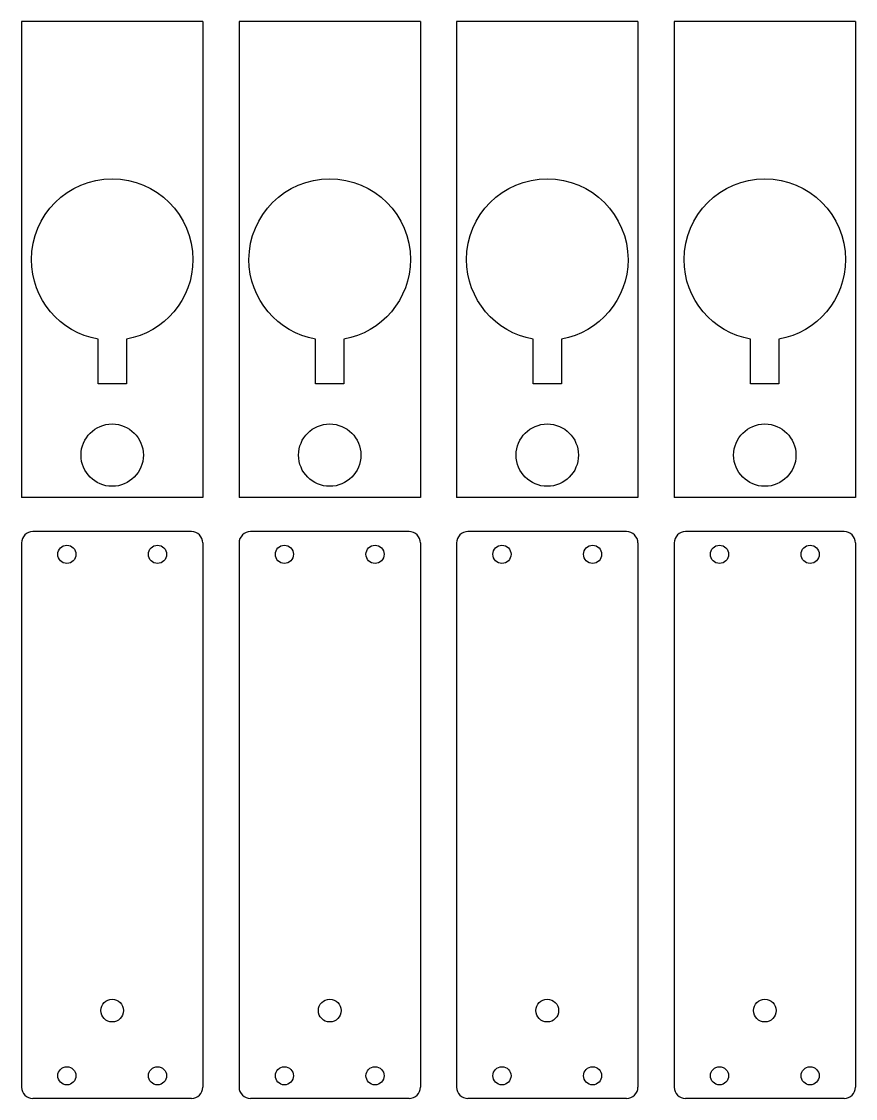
# Model space of a CAD drawing. Header units: millimetres. Extents: x 0 to 147, y -300 to -110.
import ezdxf

# ---------------------------------------------------------------- set-up
doc = ezdxf.new("R2010")
doc.units = ezdxf.units.MM
doc.header["$MEASUREMENT"] = 0
doc.layers.add('Layer 1', color=7, linetype='Continuous', lineweight=0)

# ---------------------------------------------------------------- blocks, each defined once
blk = doc.blocks.new('Block_0')
at = {"layer": 'Layer 1', "color": 7, "lineweight": 25}
for p, q in [((32, -110), (0, -110)), ((0, -110), (0, -194)), ((32, -110), (32, -194)), ((70.4, -110), (38.4, -110)), ((38.4, -110), (38.4, -194)), ((70.4, -110), (70.4, -194)), ((108.8, -110), (76.8, -110)), ((76.8, -110), (76.8, -194)), ((108.8, -110), (108.8, -194)), ((147.2, -110), (115.2, -110)), ((115.2, -110), (115.2, -194)), ((147.2, -110), (147.2, -194)), ((32, -194), (0, -194)), ((70.4, -194), (38.4, -194)), ((108.8, -194), (76.8, -194)), ((147.2, -194), (115.2, -194)), ((30, -200), (2, -200)), ((68.4, -200), (40.4, -200)), ((106.8, -200), (78.8, -200)), ((145.2, -200), (117.2, -200)), ((0, -202), (0, -298)), ((32, -202), (32, -298)), ((38.4, -202), (38.4, -298)), ((70.4, -202), (70.4, -298)), ((76.8, -202), (76.8, -298)), ((108.8, -202), (108.8, -298)), ((115.2, -202), (115.2, -298)), ((147.2, -202), (147.2, -298)), ((30, -300), (2, -300)), ((68.4, -300), (40.4, -300)), ((106.8, -300), (78.8, -300)), ((145.2, -300), (117.2, -300))]:
    blk.add_line(p, q, dxfattribs=at)
for centre, radius in [((16, -186.5), 5.5), ((54.4, -186.5), 5.5), ((92.8, -186.5), 5.5), ((131.2, -186.5), 5.5), ((8, -204), 1.6), ((24, -204), 1.6), ((46.4, -204), 1.6), ((62.4, -204), 1.6), ((84.8, -204), 1.6), ((100.8, -204), 1.6), ((123.2, -204), 1.6), ((139.2, -204), 1.6), ((16, -284.5), 2), ((54.4, -284.5), 2), ((92.8, -284.5), 2), ((131.2, -284.5), 2), ((8, -296), 1.6), ((24, -296), 1.6), ((46.4, -296), 1.6), ((62.4, -296), 1.6), ((84.8, -296), 1.6), ((100.8, -296), 1.6), ((123.2, -296), 1.6), ((139.2, -296), 1.6)]:
    blk.add_circle(centre, radius, dxfattribs=at)
for points in [[(30.25, -152), (30.25, -144.13), (23.87, -137.75), (16, -137.75), (8.13, -137.75), (1.75, -144.13), (1.75, -152), (1.75, -159.02), (6.82, -164.84), (13.5, -166.03), (13.5, -166.03), (13.5, -173.9), (13.5, -173.9), (13.5, -173.9), (18.5, -173.9), (18.5, -173.9), (18.5, -173.9), (18.5, -166.03), (18.5, -166.03), (25.18, -164.84), (30.25, -159.02), (30.25, -152)], [(68.65, -152), (68.65, -144.13), (62.27, -137.75), (54.4, -137.75), (46.53, -137.75), (40.15, -144.13), (40.15, -152), (40.15, -159.02), (45.22, -164.84), (51.9, -166.03), (51.9, -166.03), (51.9, -173.9), (51.9, -173.9), (51.9, -173.9), (56.9, -173.9), (56.9, -173.9), (56.9, -173.9), (56.9, -166.03), (56.9, -166.03), (63.58, -164.84), (68.65, -159.02), (68.65, -152)], [(107.05, -152), (107.05, -144.13), (100.67, -137.75), (92.8, -137.75), (84.93, -137.75), (78.55, -144.13), (78.55, -152), (78.55, -159.02), (83.62, -164.84), (90.3, -166.03), (90.3, -166.03), (90.3, -173.9), (90.3, -173.9), (90.3, -173.9), (95.3, -173.9), (95.3, -173.9), (95.3, -173.9), (95.3, -166.03), (95.3, -166.03), (101.98, -164.84), (107.05, -159.02), (107.05, -152)], [(145.45, -152), (145.45, -144.13), (139.07, -137.75), (131.2, -137.75), (123.33, -137.75), (116.95, -144.13), (116.95, -152), (116.95, -159.02), (122.02, -164.84), (128.7, -166.03), (128.7, -166.03), (128.7, -173.9), (128.7, -173.9), (128.7, -173.9), (133.7, -173.9), (133.7, -173.9), (133.7, -173.9), (133.7, -166.03), (133.7, -166.03), (140.38, -164.84), (145.45, -159.02), (145.45, -152)]]:
    blk.add_open_spline(points, degree=3, knots=[0, 0, 0, 0, 1, 1, 1, 2, 2, 2, 3, 3, 3, 4, 4, 4, 5, 5, 5, 6, 6, 6, 7, 7, 7, 7], dxfattribs=at)
for points in [[(2, -200), (0.9, -200), (0, -200.9), (0, -202)], [(32, -202), (32, -200.9), (31.1, -200), (30, -200)], [(40.4, -200), (39.3, -200), (38.4, -200.9), (38.4, -202)], [(70.4, -202), (70.4, -200.9), (69.5, -200), (68.4, -200)], [(78.8, -200), (77.7, -200), (76.8, -200.9), (76.8, -202)], [(108.8, -202), (108.8, -200.9), (107.9, -200), (106.8, -200)], [(117.2, -200), (116.1, -200), (115.2, -200.9), (115.2, -202)], [(147.2, -202), (147.2, -200.9), (146.3, -200), (145.2, -200)], [(0, -298), (0, -299.1), (0.9, -300), (2, -300)], [(30, -300), (31.1, -300), (32, -299.1), (32, -298)], [(38.4, -298), (38.4, -299.1), (39.3, -300), (40.4, -300)], [(68.4, -300), (69.5, -300), (70.4, -299.1), (70.4, -298)], [(76.8, -298), (76.8, -299.1), (77.7, -300), (78.8, -300)], [(106.8, -300), (107.9, -300), (108.8, -299.1), (108.8, -298)], [(115.2, -298), (115.2, -299.1), (116.1, -300), (117.2, -300)], [(145.2, -300), (146.3, -300), (147.2, -299.1), (147.2, -298)]]:
    blk.add_open_spline(points, degree=3, dxfattribs=at)

msp = doc.modelspace()

# ---------------------------------------------------------------- block references
at = {"layer": 'Layer 1'}
msp.add_blockref('Block_0', (0, 0), dxfattribs=at)

doc.saveas('drawing.dxf')
